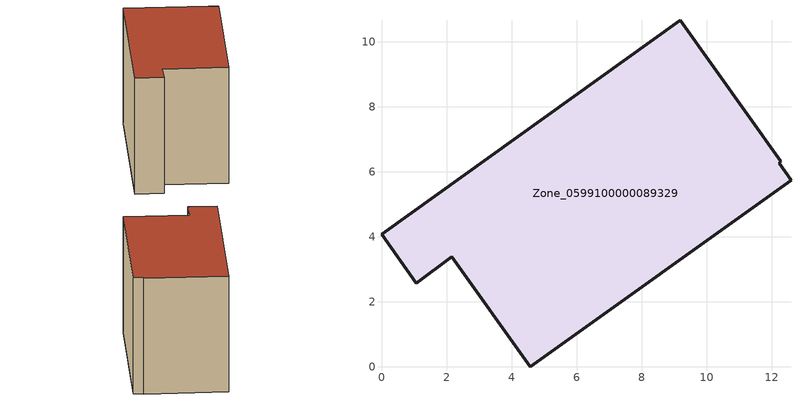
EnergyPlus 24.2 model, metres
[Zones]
Zone_0599100000089329
 floor ground (C_G): 2.16,3.38 1.07,2.57 0,4.07 9.18,10.66 12.28,6.32 12.23,6.26 12.59,5.74 4.57,0 z0
 wall outside (C_F): 9.18,10.66 0,4.07 1.07,2.57 2.16,3.38 4.57,0 12.59,5.74 12.23,6.26 12.28,6.32 9.18,10.66 z0:7.85
 roof outside (C_R): 12.59,5.74 12.23,6.26 12.28,6.32 9.18,10.66 0,4.07 1.07,2.57 2.16,3.38 4.57,0 z7.85
[BUILDING]
Pand.0599100000089329: North Axis=0; Terrain=City; Loads Convergence Tolerance Value=0.04; Temperature Convergence Tolerance Value=0.4; Solar Distribution=FullExterior; Maximum Number of Warmup Days=25; Minimum Number of Warmup Days=1
[Site:Location]
Rotterdam.The.Hague.AP_ZH_NLD Design_Conditions: Latitude=51.96; Longitude=4.45; Time Zone=1; Elevation=-4.5
[SITE:GROUNDTEMPERATURE:BUILDINGSURFACE]
18, 18, 18, 18, 18, 18, 18, 18, 18, 18, 18, 18
[MATERIAL] Thermal Absorptance=0.9; Solar Absorptance=0.7; Visible Absorptance=0.7
Name | Roughness | Thickness | Conductivity | Density | Specific Heat
G.TC.1975-1991 | MediumSmooth | 0.15 | 0.288461 | 540 | 1210
F.TC.1975-1991 | Rough | 0.3 | 0.230769 | 1920 | 840
R.TC.1975-1991 | MediumRough | 0.2 | 0.153846 | 1500 | 1000
[CONSTRUCTION]
C_G: G.TC.1975-1991
C_F: F.TC.1975-1991
C_R: R.TC.1975-1991
[ZONE]
Zone_0599100000089329: Type=1; Multiplier=1; Ceiling Height=Autocalculate; Volume=Autocalculate; Floor Area=autocalculate; Part of Total Floor Area=Yes
[ZONEINFILTRATION:DESIGNFLOWRATE]
Infil_Zone_0599100000089329: Zone or ZoneList or Space or SpaceList=Zone_0599100000089329; Schedule=AlwaysOn; Design Flow Rate Calculation Method=Flow/Area; Flow Rate per Floor Area=0.003; Constant Term Coefficient=1; Temperature Term Coefficient=0; Velocity Term Coefficient=0; Velocity Squared Term Coefficient=0
[HVACTEMPLATE:ZONE:IDEALLOADSAIRSYSTEM]
Zone_0599100000089329: Maximum Heating Supply Air Temperature=50; Minimum Cooling Supply Air Temperature=13; Maximum Heating Supply Air Humidity Ratio=0.0156; Minimum Cooling Supply Air Humidity Ratio=0.0077; Heating Limit=NoLimit; Cooling Limit=NoLimit; Dehumidification Control Type=ConstantSensibleHeatRatio; Cooling Sensible Heat Ratio=0.7; Dehumidification Setpoint=60; Humidification Control Type=None; Humidification Setpoint=30; Outdoor Air Method=None; Outdoor Air Flow Rate per Person=0.00944; Outdoor Air Flow Rate per Zone Floor Area=0; Outdoor Air Flow Rate per Zone=0; Demand Controlled Ventilation Type=None; Outdoor Air Economizer Type=NoEconomizer; Heat Recovery Type=None; Sensible Heat Recovery Effectiveness=0.7; Latent Heat Recovery Effectiveness=0.65
[ZONECONTROL:THERMOSTAT]
ThermostatControl_Zone_0599100000089329: Zone or ZoneList=Zone_0599100000089329; Control Type Schedule=DualSetpointControlType; Control 1=Thermostat_Zone_0599100000089329; Temperature Difference Between Cutout And Setpoint=0
[THERMOSTATSETPOINT:DUALSETPOINT]
Thermostat_Zone_0599100000089329: Heating Setpoint Temperature Schedule=HeatingSetpoint_Zone_0599100000089329; Cooling Setpoint Temperature Schedule=CoolingSetpoint_Zone_0599100000089329
[SCHEDULE:COMPACT]
HeatingSetpoint_Zone_0599100000089329: Through: 12/31, For: AllDays, Until: 24:00, 21
CoolingSetpoint_Zone_0599100000089329: Through: 12/31, For: AllDays, Until: 24:00, 24
DualSetpointControlType: Through: 12/31, For: AllDays, Until: 24:00, 4
AlwaysOn: Through: 12/31, For: AllDays, Until: 24:00, 1
